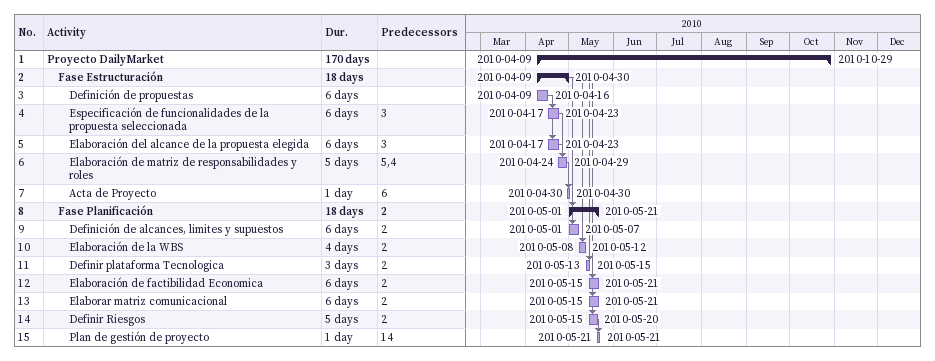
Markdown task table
| ID | Level | Task | Duration | Start | Finish | Predecessors |
|---|---|---|---|---|---|---|
| 1 | 1 | **Proyecto DailyMarket** | 170d | 2010-04-09 | 2010-10-29 |  |
| 2 | 2 | **Fase Estructuración** | 18d | 2010-04-09 | 2010-04-30 |  |
| 3 | 3 | Definición de propuestas | 6d | 2010-04-09 | 2010-04-16 |  |
| 4 | 3 | Especificación de funcionalidades de la propuesta seleccionada | 6d | 2010-04-17 | 2010-04-23 | 3 |
| 5 | 3 | Elaboración del alcance de la propuesta elegida | 6d | 2010-04-17 | 2010-04-23 | 3 |
| 6 | 3 | Elaboración de matriz de responsabilidades y roles | 5d | 2010-04-24 | 2010-04-29 | 5, 4 |
| 7 | 3 | Acta de Proyecto | 1d | 2010-04-30 | 2010-04-30 | 6 |
| 8 | 2 | **Fase Planificación** | 18d | 2010-05-01 | 2010-05-21 | 2 |
| 9 | 3 | Definición de alcances, limites y supuestos | 6d | 2010-05-01 | 2010-05-07 | 2 |
| 10 | 3 | Elaboración de la WBS | 4d | 2010-05-08 | 2010-05-12 | 2 |
| 11 | 3 | Definir plataforma Tecnologica | 3d | 2010-05-13 | 2010-05-15 | 2 |
| 12 | 3 | Elaboración de factibilidad Economica | 6d | 2010-05-15 | 2010-05-21 | 2 |
| 13 | 3 | Elaborar matriz comunicacional | 6d | 2010-05-15 | 2010-05-21 | 2 |
| 14 | 3 | Definir Riesgos | 5d | 2010-05-15 | 2010-05-20 | 2 |
| 15 | 3 | Plan de gestión de proyecto | 1d | 2010-05-21 | 2010-05-21 | 14 |
